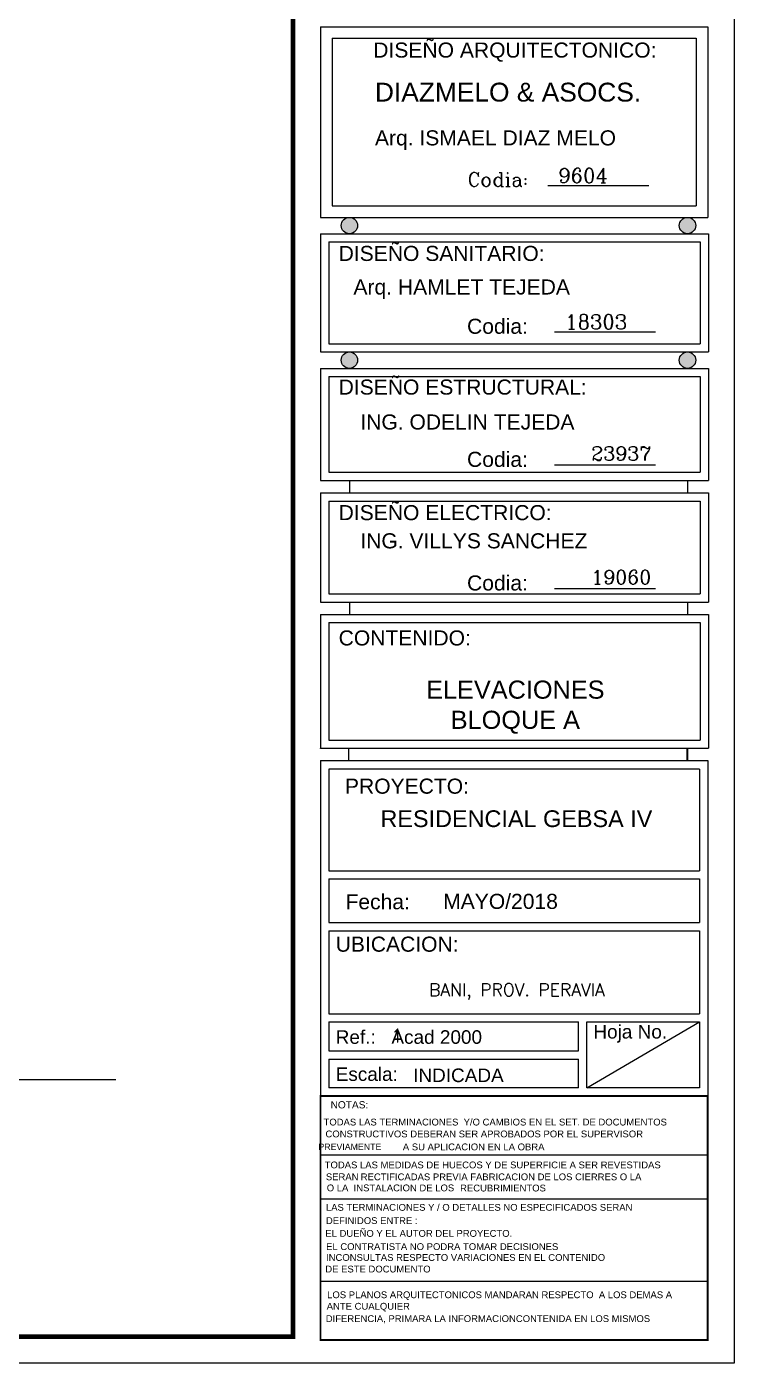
# Model space of a CAD drawing. Header units: feet. Extents: x -417 to 46, y -646 to -218.
# Drawn here: x -59.25 to -47.75, y -364.25 to -342.53 of the extents above; entities that cross this region are included whole.
import ezdxf
from ezdxf.enums import TextEntityAlignment as Align

# ---------------------------------------------------------------- set-up
doc = ezdxf.new("R2010")
doc.units = ezdxf.units.FT
doc.header["$MEASUREMENT"] = 0
doc.linetypes.add('ACAD_ISO03W100', pattern=[30, 12, -18])
for name, color, linetype in [('1', 5, 'ACAD_ISO03W100'), ('MARCO', 7, 'Continuous'), ('TARGETA', 7, 'Continuous'), ('TARJETA2', 1, 'Continuous'), ('textos', 7, 'Continuous'), ('TEXXT', 8, 'Continuous')]:
    doc.layers.add(name, color=color, linetype=linetype)
doc.layers.add('TEXTO', color=7, linetype='Continuous', lineweight=5)
doc.styles.add('DAMIAN', font='arial.ttf', dxfattribs={"height": 0.12})
doc.styles.add('DIMTEXT', font='dim', dxfattribs={"width": 0.75, "bigfont": 'special'})
doc.styles.get("Standard").update_dxf_attribs({"font": 'arial.ttf', "height": 0.115})
doc.styles.add('TITTEXTM', font='romanc.shx')

msp = doc.modelspace()

# ---------------------------------------------------------------- hatches: boundary and pattern name
at = {"layer": 'textos'}
h = msp.add_hatch(color=7, dxfattribs=at)
h.paths.add_polyline_path([(-54.0078, -345.6247, 1), (-54.0078, -345.891, 1)])
h.paths.add_polyline_path([(-48.5131, -345.6247, 1), (-48.5131, -345.891, 1)])
h = msp.add_hatch(color=7, dxfattribs=at)
h.paths.add_polyline_path([(-54.0078, -347.8129, 1), (-54.0078, -348.0791, 1)])
h.paths.add_polyline_path([(-48.5131, -347.8129, 1), (-48.5131, -348.0791, 1)])

# ---------------------------------------------------------------- linework, layer by layer
at = {"color": 13}
msp.add_line((-57.8075, -359.6415), (-79.9569, -359.6415), dxfattribs=at)
at = {"layer": '1', "color": 4, "linetype": 'Continuous'}
for p, q in [((-54.4783, -360.8591), (-48.184, -360.8591)), ((-54.4783, -361.5779), (-48.184, -361.5779)), ((-54.4783, -362.9161), (-48.184, -362.9161))]:
    msp.add_line(p, q, dxfattribs=at)
at = {"layer": 'MARCO'}
msp.add_lwpolyline([(-112.2526, -322.2481), (-47.7526, -322.2481), (-47.7526, -364.2481), (-112.2526, -364.2481)], close=True, dxfattribs=at)
at = {"layer": 'MARCO', "const_width": 0.075}
msp.add_lwpolyline([(-54.925, -322.6821), (-111.8185, -322.6821), (-111.8185, -363.8141), (-54.925, -363.8141)], close=True, dxfattribs=at)
at = {"layer": 'TARGETA', "color": 3}
for p, q in [((-54.4783, -342.5269), (-54.4783, -345.6247)), ((-54.4783, -342.5269), (-48.184, -342.5269)), ((-54.4783, -342.5269), (-48.184, -342.5269)), ((-48.184, -342.5269), (-48.184, -345.6247)), ((-54.2898, -342.7154), (-54.2898, -345.4362)), ((-54.2898, -342.7154), (-48.3725, -342.7154)), ((-48.3725, -342.7154), (-48.3725, -345.4362)), ((-54.2898, -345.4362), (-48.3725, -345.4362)), ((-54.4783, -345.6247), (-48.184, -345.6247)), ((-54.4783, -345.891), (-48.172, -345.891)), ((-54.4783, -345.891), (-54.4783, -347.8129)), ((-48.172, -345.891), (-48.172, -347.8129)), ((-54.3441, -346.0251), (-48.3062, -346.0251)), ((-54.3441, -346.0251), (-54.3441, -347.6787)), ((-48.3062, -346.0251), (-48.3062, -347.6787)), ((-54.3441, -347.6787), (-48.3062, -347.6787)), ((-54.4783, -347.8129), (-48.172, -347.8129)), ((-54.4783, -348.0791), (-54.4783, -349.8999)), ((-54.4783, -348.0791), (-48.172, -348.0791)), ((-48.172, -348.0791), (-48.172, -349.8999)), ((-54.3441, -348.2133), (-54.3441, -349.7657)), ((-54.3441, -348.2133), (-48.3062, -348.2133)), ((-48.3062, -348.2133), (-48.3062, -349.7657)), ((-54.4783, -349.8999), (-48.172, -349.8999)), ((-54.3441, -349.7657), (-48.3062, -349.7657)), ((-54.4783, -350.1006), (-54.4783, -351.8766)), ((-54.4783, -350.1006), (-48.172, -350.1006)), ((-48.172, -350.1006), (-48.172, -351.8766)), ((-54.3441, -350.2348), (-54.3441, -351.7424)), ((-54.3441, -350.2348), (-48.3062, -350.2348)), ((-54.3441, -350.2348), (-54.3441, -351.7424)), ((-48.3062, -350.2348), (-48.3062, -351.7424)), ((-54.4783, -351.8766), (-48.172, -351.8766)), ((-54.3441, -351.7424), (-48.3062, -351.7424)), ((-54.3441, -351.7424), (-48.3061, -351.7424)), ((-48.514, -351.8766), (-48.514, -352.0773)), ((-54.4783, -352.0773), (-54.4783, -352.8046)), ((-54.4783, -352.0773), (-54.4783, -354.253)), ((-54.4783, -352.0773), (-54.4783, -352.8137)), ((-54.4783, -352.0773), (-48.172, -352.0773)), ((-48.172, -352.0773), (-48.172, -354.253)), ((-54.3441, -352.2115), (-54.3441, -354.1189)), ((-54.3441, -352.2115), (-48.3062, -352.2115)), ((-48.3062, -352.2115), (-48.3062, -354.1189)), ((-54.4783, -354.253), (-48.172, -354.253)), ((-54.3441, -354.1189), (-48.3062, -354.1189)), ((-54.4783, -354.4531), (-48.184, -354.4531)), ((-54.4783, -354.4531), (-54.4783, -359.9065)), ((-48.184, -354.4531), (-48.184, -359.9065)), ((-54.3444, -354.5954), (-54.3444, -356.2439)), ((-48.3179, -354.5954), (-54.3444, -354.5954)), ((-48.3179, -354.5954), (-48.3179, -356.2439)), ((-54.3444, -356.2439), (-48.3179, -356.2439)), ((-54.3444, -356.3778), (-48.3179, -356.3778)), ((-54.3444, -356.3778), (-54.3444, -357.0855)), ((-48.3179, -356.3778), (-48.3179, -357.0855)), ((-54.3444, -357.0855), (-48.3179, -357.0855)), ((-54.3444, -357.2194), (-54.3444, -358.5673)), ((-54.3444, -357.2194), (-48.3179, -357.2194)), ((-54.3444, -357.2194), (-48.3179, -357.2194)), ((-48.3179, -357.2194), (-48.3179, -358.5673)), ((-54.3444, -358.5673), (-48.3179, -358.5673)), ((-54.3444, -358.7013), (-54.3444, -359.17)), ((-54.3444, -358.7013), (-50.2821, -358.7013)), ((-50.2821, -359.17), (-50.2821, -358.7013)), ((-50.1482, -358.7013), (-48.3179, -358.7013)), ((-50.1482, -359.7726), (-48.3179, -358.7013)), ((-50.1482, -359.7726), (-50.1482, -358.7013)), ((-48.3179, -358.7013), (-48.3179, -359.7726)), ((-54.3444, -359.17), (-50.2821, -359.17)), ((-54.3444, -359.3039), (-54.3444, -359.7726)), ((-54.3444, -359.3039), (-50.2821, -359.3039)), ((-50.2821, -359.7726), (-50.2821, -359.3039)), ((-50.2821, -359.7726), (-54.3444, -359.7726)), ((-48.3179, -359.7726), (-50.1482, -359.7726))]:
    msp.add_line(p, q, dxfattribs=at)
at = {"layer": 'TARJETA2', "color": 7}
msp.add_line((-54.4783, -359.9065), (-54.4783, -363.8713), dxfattribs=at)
at = {"layer": 'textos', "color": 7}
for p, q in [((-54.0087, -349.8999), (-54.0087, -350.1006)), ((-48.514, -349.8999), (-48.514, -350.1006)), ((-54.4783, -350.1006), (-54.4783, -351.0831)), ((-54.0087, -351.8766), (-54.0087, -352.0773)), ((-54.4783, -354.2572), (-54.4783, -354.253)), ((-54.0207, -354.253), (-54.0207, -354.4531)), ((-48.526, -354.253), (-48.526, -354.4531)), ((-48.514, -354.2536), (-48.514, -354.4543)), ((-48.184, -359.9065), (-54.4783, -359.9065)), ((-48.184, -359.7388), (-48.184, -363.8713)), ((-54.4783, -363.8713), (-48.184, -363.8713))]:
    msp.add_line(p, q, dxfattribs=at)
for centre in [(-54.0078, -345.7578), (-48.5131, -345.7578), (-54.0078, -347.946), (-48.5131, -347.946)]:
    msp.add_circle(centre, 0.1331, dxfattribs=at)
at = {"layer": 'TEXXT'}
for p, q in [((-50.7848, -345.1079), (-49.1433, -345.1079)), ((-50.6728, -347.4851), (-49.0313, -347.4851)), ((-50.6728, -349.6477), (-49.0313, -349.6477)), ((-50.6728, -351.6566), (-49.0313, -351.6566))]:
    msp.add_line(p, q, dxfattribs=at)
at = {"layer": 'TEXXT', "const_width": 0.0314}
msp.add_lwpolyline([(-54.4783, -359.9065), (-48.184, -359.9065), (-48.184, -363.8713), (-54.4783, -363.8713), (-54.4783, -359.9065)], dxfattribs=at)

# ---------------------------------------------------------------- texts
at = {"style": 'DIMTEXT'}
msp.add_attdef('1', text='1', height=0.2356, dxfattribs=at).set_placement((-53.2357, -359.041), align=Align.CENTER)
at = {"layer": 'TEXTO', "color": 7}
for s, height, p in [('NOTAS:', 0.11782, (-54.3146, -359.9885)), ('  PREVIAMENTE', 0.102114, (-54.591, -360.6785))]:
    msp.add_text(s, height=height, dxfattribs=at).set_placement(p, align=Align.TOP_LEFT)
at = {"layer": 'textos', "color": 7}
for s, height, style, p in [('  Codia:', 0.22676, 'TITTEXTM', (-52.3986, -344.8951)), ('9604', 0.23548, 'TITTEXTM', (-50.6143, -344.8279)), ('  Codia:', 0.24507, 'DAMIAN', (-52.2866, -347.2723)), ('18303', 0.23548, 'TITTEXTM', (-50.5024, -347.2051)), ('  Codia:', 0.24507, 'DAMIAN', (-52.2866, -349.4349)), ('  Codia:', 0.24507, 'DAMIAN', (-52.2866, -351.4438)), ('Fecha:', 0.24507, 'DAMIAN', (-54.0721, -356.6248)), ('UBICACION:', 0.24507, 'DAMIAN', (-54.2312, -357.3144)), ('Ref.:', 0.22057, 'DAMIAN', (-54.2312, -358.836)), ('Acad 2000', 0.22057, 'DAMIAN', (-53.3257, -358.836)), ('Hoja No.', 0.22057, 'DAMIAN', (-50.043, -358.7496)), ('Escala:', 0.22057, 'DAMIAN', (-54.2312, -359.4387)), ('TODAS LAS TERMINACIONES  Y/O CAMBIOS EN EL SET. DE DOCUMENTOS', 0.110283, 'DAMIAN', (-54.4285, -360.2733)), ('CONSTRUCTIVOS DEBERAN SER APROBADOS POR EL SUPERVISOR  ', 0.110283, 'DAMIAN', (-54.3975, -360.4659)), ('A SU APLICACION EN LA OBRA', 0.110283, 'DAMIAN', (-53.14, -360.6765)), ('TODAS LAS MEDIDAS DE HUECOS Y DE SUPERFICIE A SER REVESTIDAS ', 0.110283, 'DAMIAN', (-54.4098, -360.9696)), ('  SERAN', 0.11028, 'DAMIAN', (-54.4769, -361.1628)), ('RECTIFICADAS PREVIA FABRICACION DE LOS CIERRES O LA   ', 0.110283, 'DAMIAN', (-53.8246, -361.1632)), (' O LA  INSTALACION DE LOS', 0.110283, 'DAMIAN', (-54.4195, -361.3429)), ('RECUBRIMIENTOS', 0.110283, 'DAMIAN', (-52.2097, -361.3454)), ('LAS TERMINACIONES Y / O DETALLES NO ESPECIFICADOS SERAN ', 0.110283, 'DAMIAN', (-54.3899, -361.6593)), ('  DEFINIDOS ENTRE :', 0.110283, 'DAMIAN', (-54.4761, -361.8749)), ('EL DUEÑO Y EL AUTOR DEL PROYECTO.  ', 0.110283, 'DAMIAN', (-54.4, -362.0826)), ('  EL CONTRATISTA NO PODRA TOMAR DECISIONES ', 0.110283, 'DAMIAN', (-54.4728, -362.2971)), ('INCONSULTAS RESPECTO VARIACIONES EN EL CONTENIDO  ', 0.110283, 'DAMIAN', (-54.3885, -362.4739)), (' DE ESTE DOCUMENTO', 0.110283, 'DAMIAN', (-54.4432, -362.6619)), ('LOS PLANOS ARQUITECTONICOS MANDARAN RESPECTO  A LOS DEMAS A ', 0.110283, 'DAMIAN', (-54.3703, -363.0799)), ('  ANTE CUALQUIER  ', 0.110283, 'DAMIAN', (-54.4631, -363.2664)), ('DIFERENCIA, PRIMARA LA INFORMACIONCONTENIDA EN LOS MISMOS', 0.110283, 'DAMIAN', (-54.3925, -363.4676))]:
    msp.add_text(s, height=height, dxfattribs=dict(at, style=style)).set_placement(p, align=Align.TOP_LEFT)
at = {"layer": 'textos', "color": 7, "style": 'DAMIAN'}
for s, height, p in [('MAYO/2018', 0.24507, (-52.4844, -356.8637)), ('INDICADA', 0.22057, (-52.9725, -359.6782))]:
    msp.add_text(s, height=height, dxfattribs=at).set_placement(p)
at = {"layer": 'textos', "color": 7}
for s, insert, char_height, width, attachment_point, style in [('DISEÑO ARQUITECTONICO:', (-53.6203, -342.7836), 0.245073, 8.710453, 1, 'DAMIAN'), ('DIAZMELO & ASOCS.', (-53.5935, -343.4367), 0.306341, 10.879033, 1, 'DAMIAN'), ('Arq. ISMAEL DIAZ MELO', (-53.5935, -344.2105), 0.245073, 8.703227, 1, 'DAMIAN'), ('DISEÑO SANITARIO:', (-54.1833, -346.0884), 0.245073, 8.710453, 1, 'DAMIAN'), ('Arq. HAMLET TEJEDA', (-53.9429, -346.6338), 0.245073, 8.703227, 1, 'DAMIAN'), ('DISEÑO ESTRUCTURAL:', (-54.1833, -348.2606), 0.245073, 8.710453, 1, 'DAMIAN'), ('ING. ODELIN TEJEDA', (-53.831, -348.8281), 0.245073, 8.703227, 1, 'DAMIAN'), ('23937', (-50.0772, -349.4636), 0.22735, 25.335237, 4, 'TITTEXTM'), ('DISEÑO ELECTRICO:', (-54.1833, -350.4253), 0.245073, 44.212506, 4, 'DAMIAN'), ('ING. VILLYS SANCHEZ', (-53.8309, -350.7592), 0.245073, 8.703227, 1, 'DAMIAN'), ('19060', (-50.0771, -351.4725), 0.22735, 25.335237, 4, 'TITTEXTM'), ('CONTENIDO:', (-54.1833, -352.3375), 0.24507, 8.710453, 1, 'DAMIAN'), ('ELEVACIONES\\PBLOQUE A', (-51.3113, -353.1531), 0.294087, 10.443872, 2, 'DAMIAN'), ('PROYECTO:', (-54.0809, -354.7464), 0.24507, 8.710453, 1, 'DAMIAN'), ('RESIDENCIAL GEBSA IV', (-51.2941, -355.2615), 0.272398, 9.673636, 2, 'DAMIAN'), (' BANI, PROV. PERAVIA', (-51.3555, -358.0766), 0.204299, 7.255227, 2, 'TITTEXTM')]:
    msp.add_mtext(s, dxfattribs=dict(at, insert=insert, char_height=char_height, width=width, attachment_point=attachment_point, style=style))

doc.saveas('drawing.dxf')
